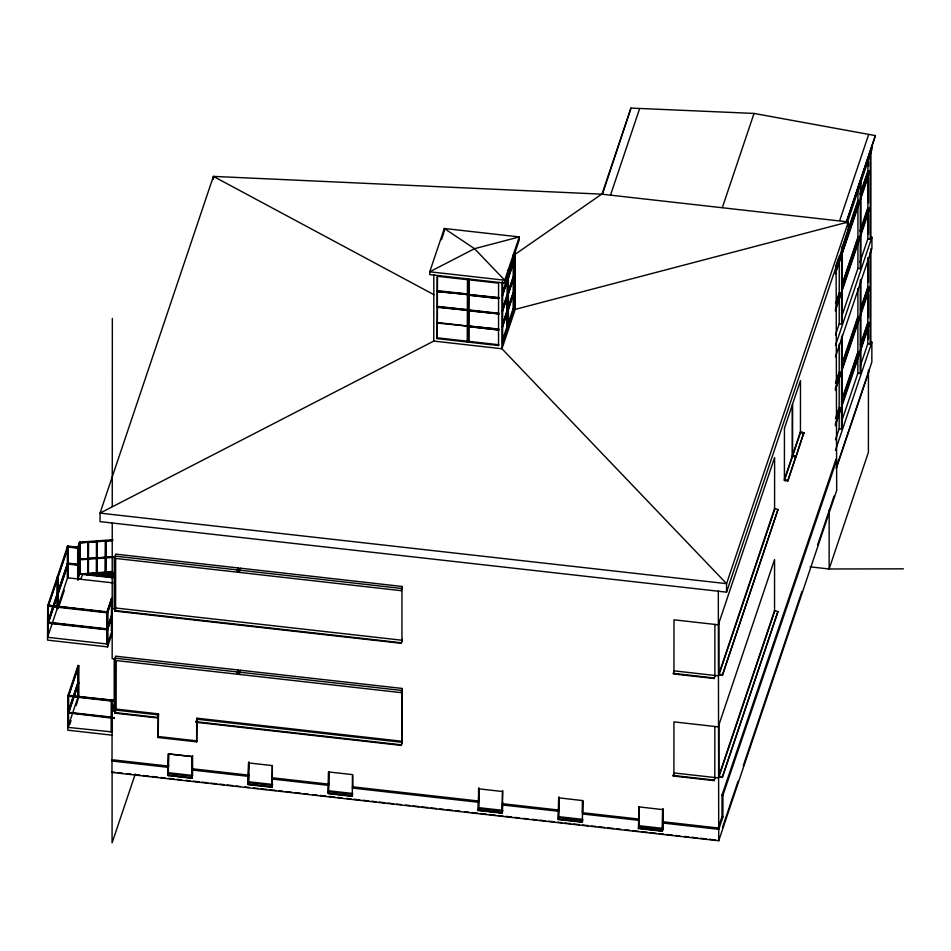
<?xml version="1.0" encoding="UTF-8"?>
<svg xmlns="http://www.w3.org/2000/svg" width="951" height="951" viewBox="0 0 951 951"><rect width="100%" height="100%" fill="white"/><g stroke="black" fill="none" stroke-linecap="round" stroke-linejoin="round"><path stroke-width="1.43" d="M78.434 547.669L67.473 546.433L67.45 578.184L68.27 577.875L68.282 546.124L48.251 605.621L48.228 637.372L48.251 606.191M48.584 605.252L107.689 612.48M57.928 608.604L57.94 577.412L57.262 577.34L57.238 608.521L58.059 608.2L58.07 577.019L57.393 576.948L57.369 608.129L58.059 608.2M111.386 599.403L112.063 599.487L112.052 630.668L111.374 630.596L112.182 630.275L107.546 644.053L47.55 637.301L67.58 577.792L67.604 546.04L78.505 547.265L78.362 579.421L77.685 579.337L77.697 548.156L79.622 542.058L80.3 542.236L80.074 574.499L79.397 574.428L79.408 543.235L80.098 543.318M68.139 578.267L68.151 547.075M77.875 580.336L77.78 547.514M77.958 700.079L77.97 665.486L78.648 665.569L78.636 697.321L77.816 697.642M78.362 579.421L78.374 547.669L80.3 542.141L78.374 548.228M78.505 697.713L78.517 666.532L77.839 666.449M87.219 575.26L87.219 573.857L112.052 576.663M87.73 573.691L87.884 542.106L88.562 542.189L88.407 573.762L87.73 573.691L87.884 542.106M88.871 575.153L88.871 573.75L112.242 576.377M96.479 541.488L96.324 573.061L97.145 572.752L97.157 541.559L96.348 541.88L97.157 541.559M97.026 541.951L97.145 572.752M98.797 574.475L98.797 573.073L113.407 574.713M100.449 574.356L100.449 572.954L112.135 574.273M102.102 574.249L102.102 572.847L112.325 574M105.347 572.407L105.502 540.834L106.179 540.905L106.037 572.49L105.347 572.407L105.502 540.834M106.999 643.589L107.677 643.661L107.689 611.909L47.705 605.157L47.55 640.13L107.546 646.894L107.558 612.301L112.206 598.524L111.517 598.452L106.881 612.23L106.869 643.982L107.011 612.396M111.374 630.596L111.517 598.452M836.107 265.448L836.678 490.443L718.73 840.743L111.98 772.426L112.147 701.16M115.059 772.367L112.111 772.034L112.075 842.919L135.22 774.162M112.242 522.753L112.17 658.627L115.582 659.019M112.254 506.503L112.349 318.407M67.961 712.786L114.179 718.397L114.31 717.434M114.191 711.027L114.215 658.865M114.239 608.961L114.263 556.799M114.191 701.386L114.322 700.423L67.961 695.205L67.949 726.968L68.496 727.432L68.65 695.288L78.648 665.569M158.496 714.997L157.497 717.946L114.893 713.155L115.879 709.066L115.903 660.945M114.916 660.41L115.582 656.178L238.297 669.991L238.297 672.262L237.631 674.235L114.916 660.41L115.582 658.449M401.964 589.192L401.94 641.354L401.274 643.316L114.94 611.089L115.606 607.986L401.94 640.225L402.273 639.238M114.964 558.344L115.63 554.112L238.344 567.973L238.344 570.243L237.679 572.205L114.964 558.344L115.63 556.383M114.893 713.155L115.546 711.182L115.582 660.47M114.94 611.089L115.606 609.115L115.63 558.403M157.497 717.946L158.496 713.856L115.879 709.066M197.012 718.195L196.025 722.284L401.227 745.394L401.881 743.42L402.249 690.271L402.214 741.304L197.012 718.195L196.667 741.863L158.151 737.524L158.163 714.843L115.546 710.052M158.151 737.524L158.496 713.856M168.244 775.327L168.375 753.893L192.245 756.58L192.566 755.593L192.566 775.445L191.912 778.263L168.042 775.576L168.707 754.274M168.375 773.46L168.386 753.905L192.245 756.592L191.912 778.263M168.042 775.303L192.102 778.013L192.245 756.592M196.667 741.863L196.679 721.75M213.404 179.228L213.404 176.387L601.65 194.159L848.351 221.94L848.34 230.439L726.552 592.164L100.033 521.624L100.033 513.124L213.404 176.387L433.977 294.715M237.631 674.235L238.297 669.991M237.679 572.205L238.344 567.973M239.331 674.425L239.997 670.193L401.916 688.417L401.916 690.688L401.251 692.649L239.331 674.425L239.997 670.193M402.297 588.205L401.298 590.69L239.39 572.407L239.39 570.136L240.056 568.163L401.964 586.458L401.964 588.728M240.056 568.163L239.39 572.407M248.805 774.126L248.473 783.957M248.473 782.483L248.805 761.929L248.152 784.599L272.01 787.273L272.343 765.591L248.484 762.916L248.152 784.599M272.343 765.603L272.212 787.036L248.152 784.313M272.343 786.643L272.343 777.799L328.582 784.123L328.915 783.148M328.915 772.307L328.25 793.336L352.31 796.058L352.452 774.613L328.582 771.939L328.582 792.979M401.227 745.394L402.214 741.304M401.251 692.649L401.916 688.417M401.274 643.316L401.94 640.225M401.298 590.69L401.964 586.458M726.552 592.164L726.564 583.664L501.95 348.755L515.204 309.396L848.351 221.94L726.564 583.664L100.033 513.124L433.775 341.076L433.811 274.518M437.187 338.627L437.222 276.254L498.574 283.16L498.538 345.534L437.187 338.627L437.46 306.935L467.464 310.311L437.329 307.328L437.484 276.943M437.329 323.067L467.452 326.05L437.329 322.496M437.341 291.588L467.476 294.014L437.472 290.637L437.341 291.588L467.476 294.572L437.472 291.196M444.319 231.319L444.319 228.49L519.305 236.93L519.305 239.759L504.731 283.065L429.733 274.613L429.745 271.784L444.319 228.49L474.525 248.686L504.731 280.224L504.731 283.065M468.605 341.956L468.843 279L468.688 310.858L498.823 313.842L468.831 310.466L468.807 341.373L467.25 341.801L467.476 278.845M502.77 790.519L502.104 813.188L478.246 810.502L478.912 787.844L478.436 810.086L481.242 810.407M478.567 809.693L478.579 788.819L502.437 791.505L502.294 812.772L502.77 802.715M498.681 329.973L468.688 326.597L498.681 329.973L498.811 329.01L468.688 326.027L498.681 329.403M498.693 314.234L498.823 313.271L468.831 309.895M498.704 298.507L468.7 295.131L498.704 298.507L498.835 297.544L468.7 294.56L498.704 297.936M501.985 282.185L501.95 348.755L433.775 341.076M502.651 281.579L502.615 343.953L514.539 308.528L514.574 252.098M502.592 339.804L507.085 326.478L507.097 295.571L502.615 308.897M502.615 308.326L507.097 295.012L507.109 274.411M507.358 300.671L507.347 325.694L508.369 325.801L508.393 269.371M502.39 327.37L507.775 310.822L507.085 310.739L502.603 324.065M502.401 295.904L507.786 279.344L507.109 279.273L502.615 292.599M507.085 326.478L508.107 326.597L508.131 271.641M508.238 323.031L513.171 308.374L513.195 277.466L513.873 276.979L513.195 276.907L508.262 291.553M513.195 276.907L513.207 254.832M508.488 309.265L513.861 292.718L513.183 292.635L508.25 307.292M508.5 277.799L513.885 261.24L513.195 261.168L508.262 275.826M515.204 309.396L515.228 250.22M558.546 818.823L558.677 797.841L582.547 800.564L582.404 821.509L579.599 821.188M558.689 797.877L558.344 819.524L582.214 822.199L582.535 821.117M846.521 222.712L875.384 135.601L754.036 113.431L630.977 108.081L602.589 193.79M638.787 827.56L638.787 806.864L662.657 809.61L662.978 808.552L662.978 828.404L662.312 831.222L638.454 828.547L639.12 807.233M638.787 806.923L638.644 827.667L662.514 830.354L662.657 809.61L662.312 831.222M662.514 830.354L662.978 820.761M714.843 726.481L714.807 778.655L714.142 780.616L673.237 776.016L673.902 772.937L718.219 777.906L774.542 610.613L777.942 611.564L722.284 777.454L718.885 777.062L718.908 724.9M718.956 622.834L718.932 674.996L722.344 675.388L778.001 509.498L774.59 508.547L718.267 675.84L673.962 670.835L673.296 673.914L714.201 678.515L714.867 676.553L714.89 624.415M673.962 671.941L673.986 619.814L718.302 624.807L774.613 457.514L774.59 509.688L719.871 672.202M714.142 780.616L714.807 777.538M714.201 678.515L714.867 675.448M718.73 840.743L718.314 590.987M722.284 777.454L777.942 611.564M722.344 675.388L778.001 509.498M784.409 480.54L784.432 428.307L792.385 404.686L792.361 456.92L784.409 480.54L787.808 480.921L795.761 457.3L803.857 432.669L800.445 431.73L792.504 455.351L795.904 456.29M787.808 480.921L795.761 456.753L792.361 455.814L784.409 479.423L787.82 480.362M792.968 455.065L800.445 432.836L800.48 380.602L792.528 404.223L792.504 456.456L795.904 456.837L803.857 432.669M829.165 510.176L829.129 568.983L903.45 568.841M835.442 439.849L839.162 428.782L839.174 413.198M835.453 418.583L839.174 407.527L839.186 377.939M835.465 383.146L839.198 372.079L839.21 344.072M835.501 334.942L839.222 323.887L839.234 299.791M835.513 303.761L839.234 292.694L839.257 261.632M839.174 407.527L840.886 407.717L840.874 409.132L835.299 425.727M839.198 372.079L840.898 372.281L840.898 373.695L835.311 390.279M839.234 292.694L840.946 292.896L840.946 294.311L835.358 310.894M839.257 255.914L840.957 256.104L840.957 257.388L835.37 273.959M839.162 428.782L841.552 429.056L841.599 336.975M839.222 323.887L841.611 324.16L841.647 247.985M842.265 335.014L842.217 427.082L841.552 429.056M842.313 246.012L842.265 322.187L841.611 324.16M842.134 419.962L857.85 373.291L857.861 357.695M842.146 398.695L857.861 352.025L857.873 322.437M842.17 363.258L857.885 316.588L857.897 288.569M842.194 315.054L857.909 268.384L857.921 241.459M842.206 283.874L857.921 237.203L857.933 206.165M842.229 247.082L857.945 200.423L857.945 189.035M857.861 352.025L859.561 352.215L859.561 353.629L842.004 405.792M857.885 316.588L859.585 316.778L859.585 318.193L842.027 370.355M857.921 237.203L859.621 237.393L859.621 238.808L842.063 290.97M857.945 200.423L859.645 200.613L859.645 201.933L842.099 254.012M857.85 373.291L860.239 373.553L860.286 279.998M857.909 268.384L860.286 268.657L860.334 180.761M860.952 279.511L860.905 371.591L860.239 373.553M861 181.724L860.952 266.684L860.286 268.657M860.37 365.814L867.788 343.763L867.799 325.337M860.382 344.547L867.799 322.508L867.823 289.96M860.393 309.111L867.823 287.059L867.835 257.578M859.954 262.286L867.847 238.867L867.859 211.93M859.977 231.105L867.859 207.675L867.883 175.198M859.989 194.313L867.883 170.895L867.883 158.092M868.441 370.153L868.394 452.367L829.129 568.983L810.05 566.832M868.453 338.96L868.453 329.046M868.465 317.586L868.477 293.978M868.489 282.174L868.489 260.039M868.513 234.065L868.525 214.213M868.525 202.753L868.536 177.659M868.548 166.08L868.548 161.813M867.799 322.508L869.499 322.698L869.499 324.113L860.227 351.668M867.823 287.059L869.523 287.261L869.523 288.676L860.251 316.231M867.859 207.675L869.571 207.877L869.559 209.291L860.286 236.847M867.883 170.895L869.583 171.085L869.583 172.428L860.31 199.96M867.788 343.763L870.177 344.036L870.224 251.956M867.847 238.867L870.236 239.141L870.272 152.707M870.177 344.036L870.843 342.075L870.89 248.508M870.236 239.141L870.89 237.168L870.938 149.283M870.843 342.075L871.865 342.182L871.853 362.034L836.381 467.393M870.89 237.168L871.912 237.286L871.912 248.627L835.489 356.803M662.514 822.984L718.742 829.32L718.195 827.988L722.011 816.731L722.047 794.917L836.012 459.178M718.873 828.915L722.891 817.075L722.926 795.262L836.69 460.106M79.622 542.058L79.527 574.035L77.685 579.337M77.744 565.167L79.611 559.069L112.087 556.917M80.288 559.247L79.539 559.854L79.611 559.164L112.848 556.727M168.707 765.103L168.244 767.338L111.98 761.002M192.566 767.79L192.102 770.025L248.342 776.349M328.582 784.123L328.452 785.371L272.212 779.035M478.912 800.029L478.436 802.264L352.31 788.058M559.01 809.051L558.546 811.274L502.306 804.95M639.12 818.074L638.656 820.297L582.404 813.961M502.104 813.188L502.77 810.359L478.912 807.684M558.344 819.524L559.01 796.855M582.214 822.199L582.547 820.368L558.677 817.694L558.677 818.538M67.604 546.04L47.574 606.108L107.558 612.872L112.194 599.094L111.517 599.011L106.881 612.789M48.715 604.812L68.282 546.682M67.592 563.622L47.562 623.119L107.558 629.883L112.194 616.105L111.505 616.022L106.869 629.8M48.239 622.632L68.27 563.135M48.239 623.202L68.27 563.693M77.756 548.156L79.622 542.153L112.86 539.716M59.2 605.537L64.323 590.321M77.744 564.609L79.611 559.069M78.374 564.68L80.288 559.152L78.374 565.239M88.562 542.189L87.742 542.498M88.407 573.762L87.861 573.298M106.179 540.905L105.371 541.226M106.037 572.49L105.478 572.015M77.97 665.486L67.83 696.168L115 701.41M68.52 696.251L78.648 666.14L77.97 666.057M68.864 710.088L77.958 683.068L78.648 683.151L68.638 712.858M68.638 712.299L78.648 682.58L77.958 682.497L67.818 712.608L114.179 717.839M77.958 697.249L67.818 727.36L112.266 731.949M69.661 724.721L71.04 720.608M76.104 705.559L77.495 701.446M106.869 629.241L111.505 615.463L112.194 615.535L107.558 629.312L47.562 622.56L67.592 563.051L78.505 564.276M107.546 646.894L112.182 633.116M114.322 700.423L67.83 695.597L67.818 730.19L112.123 735.182M114.132 704.893L112.147 710.801L115.546 711.182M168.042 775.576L168.375 773.745L192.245 776.42M197.012 719.336L196.679 720.311L196.679 719.182L401.881 742.291M441.49 239.7L443.844 232.722M467.25 341.801L467.44 341.219L437.448 337.843M352.452 795.309L352.12 796.296L328.25 793.621L328.582 771.939M502.615 293.158L507.109 279.844L507.786 279.915M508.262 276.384L513.195 261.739L513.885 261.81M502.401 295.333L507.786 279.344M508.5 277.228L513.885 261.24M508.262 292.123L513.195 277.466M502.401 311.072L507.775 295.083L507.097 295.012M508.488 292.967L513.873 276.979M502.401 311.643L507.775 295.654M508.488 293.538L513.873 277.549M502.603 324.636L507.085 311.31L507.775 311.381M508.25 307.862L513.183 293.205L513.861 293.277M502.39 326.811L507.775 310.822M508.488 308.695L513.861 292.718M498.538 345.534L498.811 344.749L468.807 341.373M352.773 785.835L352.452 786.81L478.579 801.015M508.107 326.597L508.369 325.801M602.114 193.778L630.977 108.081M610.637 194.741L639.488 109.044M478.246 810.502L478.579 808.671L502.437 811.346M722.344 207.556L754.036 113.431M638.787 819.049L582.547 812.725L582.868 800.897M839.709 220.525L868.56 134.828M638.454 828.547L638.787 827.275M846.057 222.7L875.384 135.601M846.889 221.012L871.96 146.561L871.96 149.39L847.365 222.451M835.537 266.981L838.794 257.293M849.398 227.075L857.945 201.743M861.38 191.508L867.883 172.238M835.37 272.699L840.957 256.104M842.087 252.764L859.645 200.613M860.31 198.64L869.583 171.085M673.237 776.016L673.902 774.043L673.938 721.88L718.243 726.873L774.566 559.58L774.542 611.755L719.824 774.269M836.44 302.406L839.234 294.121M843.133 282.542L857.457 239.985M861.368 228.383L867.859 209.101M835.358 309.479L840.946 292.896M842.063 289.556L859.621 237.393M860.286 235.42L869.571 207.877M835.489 345.463L871.912 237.286M836.868 380.412L839.198 373.505M843.549 360.548L857.873 318.003M861.321 307.767L867.823 288.486M835.311 388.864L840.898 372.281M842.027 368.94L859.585 316.778M860.251 314.805L869.523 287.261M836.844 415.849L839.174 408.942M843.537 395.996L857.861 353.439M861.309 343.204L867.799 323.922M835.299 424.301L840.886 407.717M842.004 404.377L859.561 352.215M860.227 350.253L869.499 322.698M835.442 450.358L871.865 342.182M836.274 468.522L868.929 371.508M722.439 827.632L738.059 781.258M743.266 765.793L801.931 591.546M817.539 545.161L834.098 495.982M515.204 254.286L601.65 194.159M112.325 571.527L79.527 574.035L112.931 577.792M112.111 572.038L82.785 574.166L80.597 579.266L77.875 578.933M112.789 540.406L79.539 542.843L112.028 540.596M79.539 559.854L112.777 557.417M467.286 279.428L468.641 279.582M513.171 308.374L514.539 308.528M437.46 306.365L467.464 309.741L437.329 306.757M468.688 310.288L498.693 313.675M800.445 432.836L803.857 433.228M67.604 546.611L78.505 547.835M67.473 547.003L78.434 548.24M112.218 556.561L115.63 556.953M236.656 570.576L239.616 570.909M67.462 563.444L78.505 564.846M67.462 564.014L78.434 565.251M110.375 572.276L113.3 572.609M108.723 572.395L113.098 572.882M107.071 572.502L112.907 573.168M105.406 572.621L112.717 573.441M103.754 572.728L112.527 573.715M97.145 573.18L113.217 574.986M95.492 573.298L113.014 575.272M93.828 573.405L112.824 575.545M92.176 573.524L112.634 575.83M90.523 573.631L112.444 576.104M85.566 573.976L113.324 577.102M83.914 574.083L113.133 577.376M80.062 573.857L82.785 574.166M67.58 577.792L112.943 582.904M112.194 608.735L115.606 609.115M114.94 610.518L401.274 642.757M673.296 673.356L714.201 677.968M47.574 605.549L107.558 612.301M47.693 622.168L107.689 628.92M47.693 622.727L107.689 629.491M47.681 636.908L48.37 636.98M114.916 658.151L237.631 671.965M239.331 672.155L401.251 690.39M236.609 672.642L239.557 672.975M67.961 695.775L114.322 700.994M114.893 712.584L157.497 717.375M196.025 721.714L401.227 744.823M673.237 775.457L714.142 780.07M67.961 712.216L111.374 717.102M158.484 736.538L197 740.877M112.111 759.754L168.375 766.09M192.245 768.777L248.484 775.113M502.437 803.702L558.677 810.038M662.645 821.735L718.195 827.988M168.707 772.759L192.566 775.445M248.805 781.781L272.675 784.456M328.915 790.804L352.773 793.479M559.01 816.707L582.868 819.382M639.12 825.73L662.978 828.404M248.484 782.768L272.343 785.443L272.01 787.273M328.582 791.779L352.452 794.465L352.12 796.296M638.787 826.704L662.645 829.391M562.754 819.298L565.56 819.619M571.171 820.249L573.988 820.558M484.047 810.727L489.67 811.358M492.475 811.667L498.086 812.309M478.246 810.216L502.104 812.903M558.344 819.239L582.214 821.914M638.454 828.262L662.312 830.936M118.007 772.699L122.429 773.199M126.852 773.698L131.274 774.197M134.234 774.53L140.13 775.196M143.078 775.529L148.974 776.194M151.922 776.515L157.818 777.181M160.767 777.514L165.201 778.013M168.149 778.346L174.045 779.012M176.993 779.345L181.415 779.844M185.837 780.343L190.259 780.842M193.219 781.175L199.116 781.829M202.064 782.162L207.96 782.828M210.908 783.16L216.804 783.826M219.752 784.159L224.186 784.658M227.134 784.991L233.031 785.657M235.979 785.99L240.401 786.477M244.823 786.976L249.245 787.476M253.679 787.975L258.101 788.474M261.049 788.807L266.946 789.473M269.894 789.805L275.79 790.471M278.738 790.804L283.172 791.291M286.12 791.624L292.016 792.29M294.965 792.623L300.861 793.289M303.809 793.621L308.231 794.121M312.665 794.62L317.087 795.119M320.035 795.452L325.931 796.106M328.88 796.439L334.776 797.104M337.724 797.437L342.158 797.937M346.58 798.436L351.002 798.935M353.95 799.268L359.847 799.934M362.795 800.267L368.691 800.932M371.651 801.253L376.073 801.752M379.021 802.085L384.917 802.751M387.865 803.084L393.762 803.75M396.71 804.082L401.144 804.582M405.566 805.081L409.988 805.58M412.936 805.913L418.832 806.567M421.78 806.9L427.677 807.565M430.625 807.898L436.533 808.564M439.481 808.897L443.903 809.396M446.851 809.729L452.747 810.395M455.695 810.727L460.118 811.215M464.552 811.714L468.974 812.213M471.922 812.546L477.818 813.212M480.766 813.545L486.662 814.211M489.61 814.543L495.519 815.209M498.467 815.542L502.889 816.029M505.837 816.362L511.733 817.028M514.681 817.361L519.103 817.86M523.537 818.359L527.96 818.859M532.382 819.358L536.804 819.857M539.752 820.19L545.648 820.856M548.596 821.177L554.504 821.842M557.452 822.175L561.875 822.674M564.823 823.007L570.719 823.673M573.667 824.006L579.563 824.672M582.523 825.004L588.419 825.67M591.367 825.991L595.79 826.49M598.738 826.823L604.634 827.489M607.582 827.822L613.49 828.487M616.438 828.82L620.86 829.32M625.283 829.819L629.705 830.318M632.653 830.651L638.549 831.305M641.509 831.638L647.405 832.303M650.353 832.636L656.249 833.302M659.198 833.635L663.62 834.134M666.568 834.467L672.476 835.133M675.424 835.465L679.846 835.953M684.268 836.452L688.69 836.951M691.639 837.284L697.535 837.95M700.495 838.283L706.391 838.948M709.339 839.281L715.235 839.947M718.183 840.28L718.861 840.351M114.976 556.085L237.691 569.946M239.39 570.136L401.31 588.419M718.932 673.867L722.344 674.818M718.885 775.933L722.284 776.884M722.047 794.917L722.926 795.262M722.011 816.731L722.891 817.075M582.547 800.516L582.547 812.725M352.773 774.982L352.773 788.379M111.469 701.077L111.445 732.27L111.469 701.077M519.305 236.93L504.731 280.224L429.745 271.784L474.525 248.686L519.305 236.93"/></g></svg>
